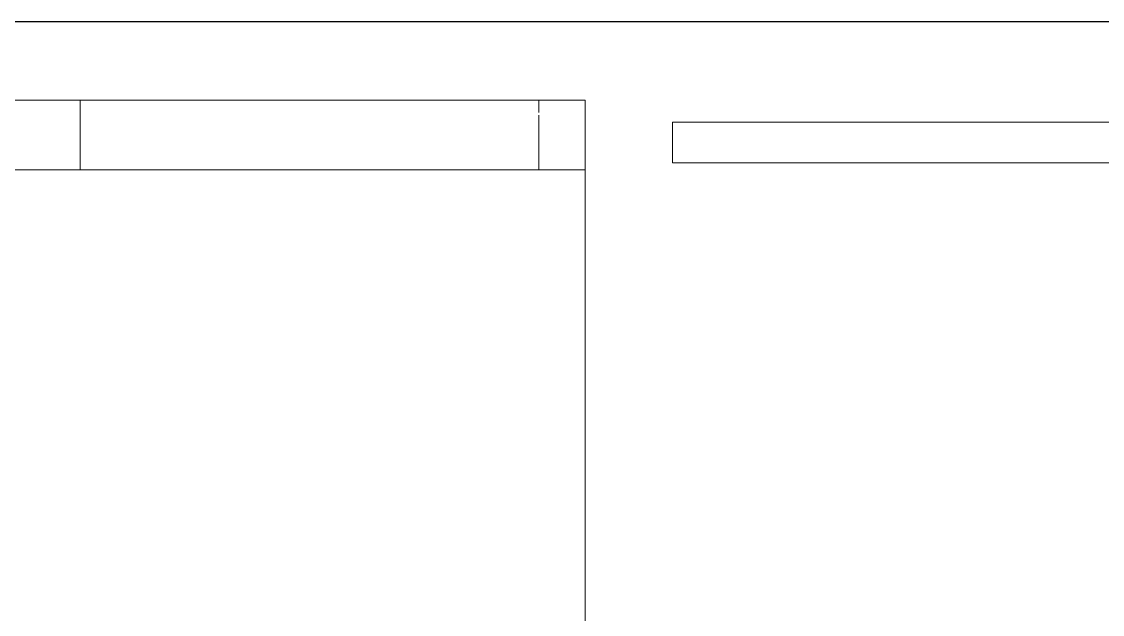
# Model space of a CAD drawing. Header units: millimetres. Extents: x 79795 to 317870, y -36033 to 97293.
# Drawn here: x 171619 to 172549, y 18897 to 19407 of the extents above; entities that cross this region are included whole.
import ezdxf

# ---------------------------------------------------------------- set-up
doc = ezdxf.new("R2010")
doc.units = ezdxf.units.MM
doc.header["$MEASUREMENT"] = 0
for name, color, linetype, lineweight in [('CSM-STL-XX-ZZ-M3-A-XXXX-00001_detached _19_04_21__rvt-1-Level 4$0$A-WALL', 7, 'CONTINUOUS', 9), ('CSM-STL-XX-ZZ-M3-A-XXXX-00001_detached _19_04_21__rvt-1-Level 4$0$I-FURN', 8, 'CONTINUOUS', 9), ('I-FURN', 8, 'CONTINUOUS', 9)]:
    doc.layers.add(name, color=color, linetype=linetype, lineweight=lineweight)

msp = doc.modelspace()

# ---------------------------------------------------------------- linework, layer by layer
at = {"layer": 'CSM-STL-XX-ZZ-M3-A-XXXX-00001_detached _19_04_21__rvt-1-Level 4$0$A-WALL', "lineweight": 30}
msp.add_line((167780.83, 19407.33), (173754.14, 19407.33), dxfattribs=at)
at = {"layer": 'CSM-STL-XX-ZZ-M3-A-XXXX-00001_detached _19_04_21__rvt-1-Level 4$0$I-FURN'}
for p, q in [((173379.3, 19320.75), (172179.3, 19320.75)), ((172179.3, 19320.75), (172179.3, 19285.75)), ((172179.3, 19285.75), (173379.3, 19285.75))]:
    msp.add_line(p, q, dxfattribs=at)
at = {"layer": 'I-FURN'}
for p, q in [((172064.14, 19339.72), (170544.14, 19339.72)), ((172104.14, 19339.72), (171304.14, 19339.72)), ((171304.14, 19339.72), (172104.14, 19339.72)), ((171539.14, 19339.72), (171669.14, 19339.72)), ((171669.14, 19339.72), (172104.14, 19339.72)), ((171669.14, 19339.72), (171669.14, 19279.72)), ((171669.14, 19339.72), (171669.14, 19279.72)), ((172104.14, 19339.72), (172064.14, 19339.72)), ((172064.14, 19339.72), (172064.14, 19329.15)), ((172064.14, 19339.72), (172064.14, 19329.15)), ((172104.14, 17739.72), (172104.14, 19339.72)), ((172104.14, 19339.72), (172104.14, 17739.72)), ((172104.14, 19279.72), (172104.14, 19339.72)), ((172104.14, 19339.72), (172104.14, 19279.72)), ((172064.14, 19326.83), (172064.14, 19279.72)), ((172064.14, 19326.83), (172064.14, 19279.72)), ((170544.14, 19279.72), (172064.14, 19279.72)), ((171669.14, 19279.72), (171539.14, 19279.72)), ((172104.14, 19279.72), (171669.14, 19279.72)), ((172064.14, 19279.72), (172104.14, 19279.72))]:
    msp.add_line(p, q, dxfattribs=at)

doc.saveas('drawing.dxf')
